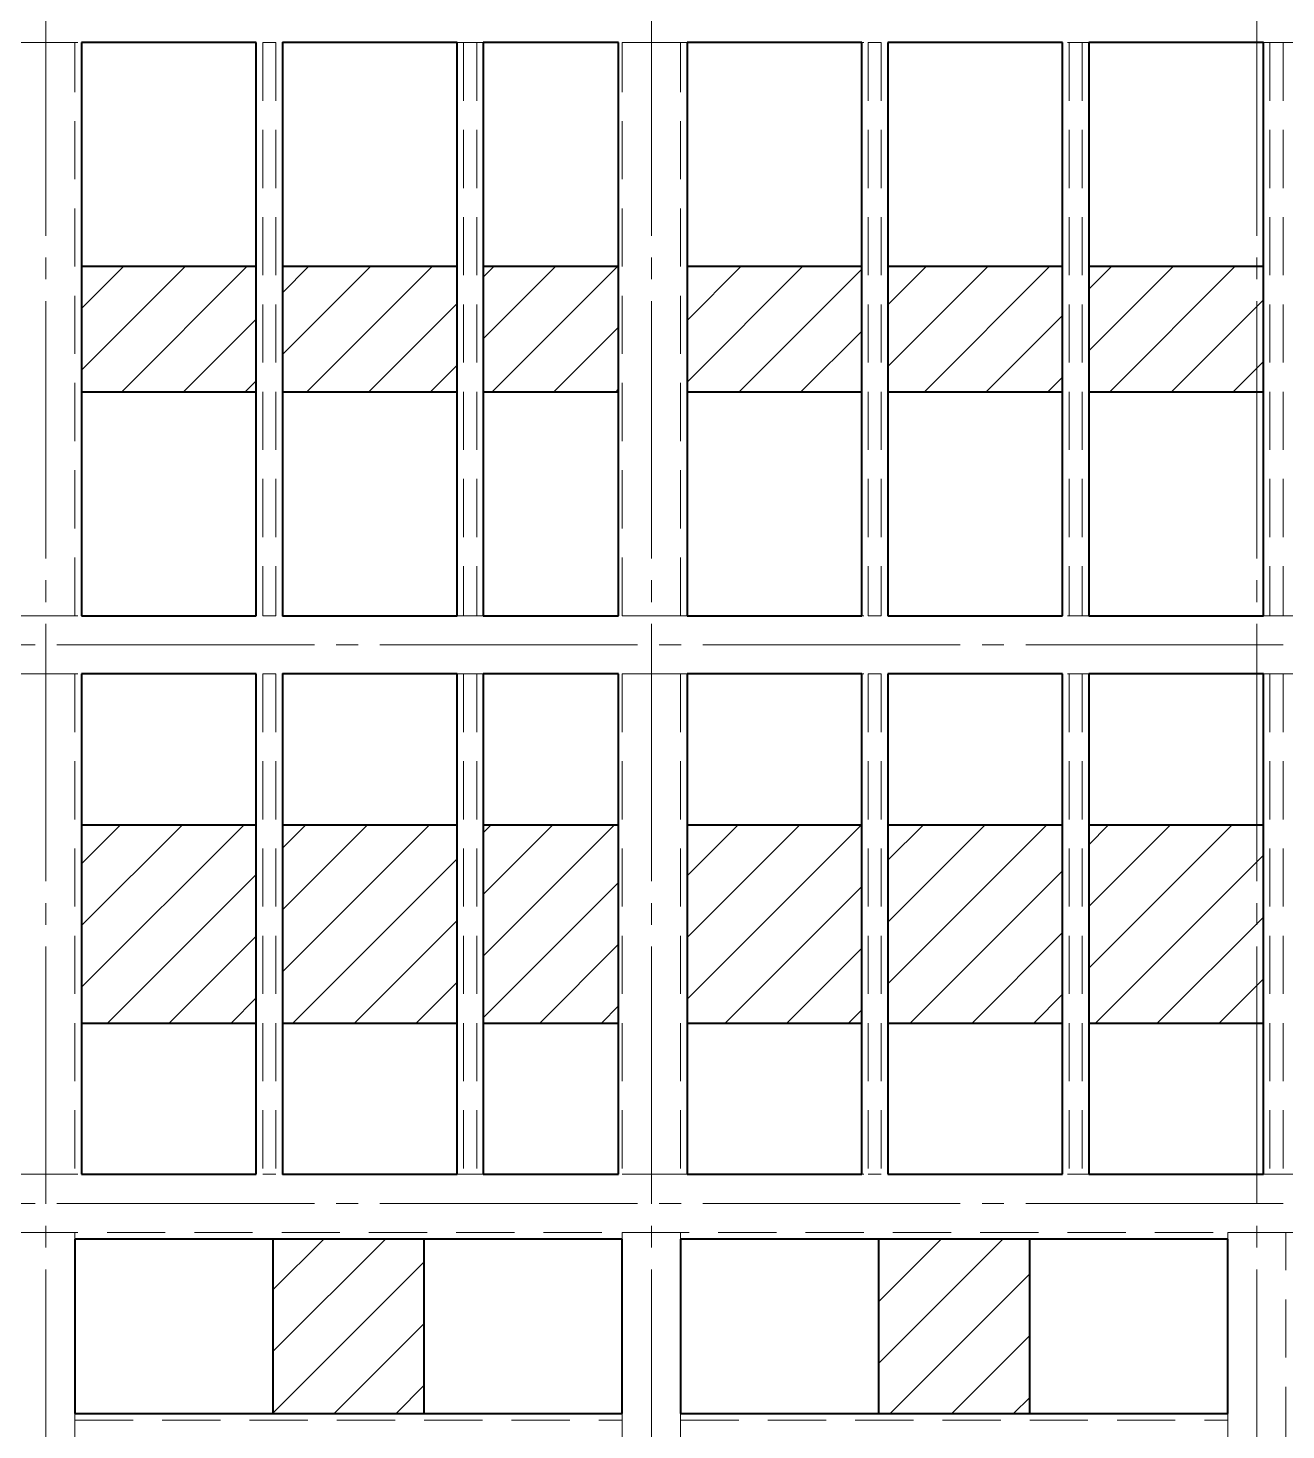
# Model space of a CAD drawing. Header units: millimetres. Extents: x 0 to 6720, y 0 to 297.
# Drawn here: x 1400.5 to 1486.9, y 109.4 to 205.8 of the extents above; entities that cross this region are included whole.
import ezdxf

# ---------------------------------------------------------------- set-up
doc = ezdxf.new("R2010")
doc.units = ezdxf.units.MM
for name, pattern in [('K5LT_AXLED', [22.1875, 17.6875, -1.5, 1.5, -1.5]), ('K5LT_BASIC', [0]), ('K5LT_DASHED', [6, 4, -2])]:
    doc.linetypes.add(name, pattern=pattern)
doc.layers.add('Системный слой', color=7, linetype='Continuous')
pattern_1 = [(45, (0, 0), (-2.1213203, 2.1213203), [])]

# ---------------------------------------------------------------- blocks, each defined once
blk = doc.blocks.new('U72')
at = {"layer": 'Системный слой', "color": 5, "linetype": 'K5LT_BASIC', "lineweight": 40}
for p, q in [((1457.764, 204.802), (1445.764, 204.802)), ((1445.764, 204.802), (1445.764, 180.802)), ((1457.764, 180.802), (1457.764, 204.802)), ((1445.764, 180.802), (1457.764, 180.802))]:
    blk.add_line(p, q, dxfattribs=at)
blk = doc.blocks.new('U73')
at = {"layer": 'Системный слой', "color": 5, "linetype": 'K5LT_BASIC', "lineweight": 40}
for p, q in [((1457.764, 189.402), (1445.764, 189.402)), ((1445.764, 189.402), (1445.764, 165.402)), ((1457.764, 165.402), (1457.764, 189.402)), ((1445.764, 165.402), (1457.764, 165.402))]:
    blk.add_line(p, q, dxfattribs=at)
blk = doc.blocks.new('U74')
at = {"layer": 'Системный слой', "color": 5, "linetype": 'K5LT_BASIC', "lineweight": 40}
for p, q in [((1471.564, 204.802), (1459.564, 204.802)), ((1459.564, 204.802), (1459.564, 180.802)), ((1471.564, 180.802), (1471.564, 204.802)), ((1459.564, 180.802), (1471.564, 180.802))]:
    blk.add_line(p, q, dxfattribs=at)
blk = doc.blocks.new('U75')
at = {"layer": 'Системный слой', "color": 5, "linetype": 'K5LT_BASIC', "lineweight": 40}
for p, q in [((1471.564, 189.402), (1459.564, 189.402)), ((1459.564, 189.402), (1459.564, 165.402)), ((1471.564, 165.402), (1471.564, 189.402)), ((1459.564, 165.402), (1471.564, 165.402))]:
    blk.add_line(p, q, dxfattribs=at)
blk = doc.blocks.new('U76')
at = {"layer": 'Системный слой', "color": 5, "linetype": 'K5LT_BASIC', "lineweight": 40}
for p, q in [((1485.364, 204.802), (1473.364, 204.802)), ((1473.364, 204.802), (1473.364, 180.802)), ((1485.364, 180.802), (1485.364, 204.802)), ((1473.364, 180.802), (1485.364, 180.802))]:
    blk.add_line(p, q, dxfattribs=at)
blk = doc.blocks.new('U77')
at = {"layer": 'Системный слой', "color": 5, "linetype": 'K5LT_BASIC', "lineweight": 40}
for p, q in [((1485.364, 189.402), (1473.364, 189.402)), ((1473.364, 189.402), (1473.364, 165.402)), ((1485.364, 165.402), (1485.364, 189.402)), ((1473.364, 165.402), (1485.364, 165.402))]:
    blk.add_line(p, q, dxfattribs=at)
blk = doc.blocks.new('U84')
at = {"layer": 'Системный слой', "color": 5, "linetype": 'K5LT_BASIC', "lineweight": 40}
for p, q in [((1416.164, 204.802), (1404.164, 204.802)), ((1404.164, 204.802), (1404.164, 180.802)), ((1416.164, 180.802), (1416.164, 204.802)), ((1404.164, 180.802), (1416.164, 180.802))]:
    blk.add_line(p, q, dxfattribs=at)
blk = doc.blocks.new('U85')
at = {"layer": 'Системный слой', "color": 5, "linetype": 'K5LT_BASIC', "lineweight": 40}
for p, q in [((1416.164, 189.402), (1404.164, 189.402)), ((1404.164, 189.402), (1404.164, 165.402)), ((1416.164, 165.402), (1416.164, 189.402)), ((1404.164, 165.402), (1416.164, 165.402))]:
    blk.add_line(p, q, dxfattribs=at)
blk = doc.blocks.new('U86')
at = {"layer": 'Системный слой', "color": 5, "linetype": 'K5LT_BASIC', "lineweight": 40}
for p, q in [((1429.964, 204.802), (1417.964, 204.802)), ((1417.964, 204.802), (1417.964, 180.802)), ((1429.964, 180.802), (1429.964, 204.802)), ((1417.964, 180.802), (1429.964, 180.802))]:
    blk.add_line(p, q, dxfattribs=at)
blk = doc.blocks.new('U87')
at = {"layer": 'Системный слой', "color": 5, "linetype": 'K5LT_BASIC', "lineweight": 40}
for p, q in [((1429.964, 189.402), (1417.964, 189.402)), ((1417.964, 189.402), (1417.964, 165.402)), ((1429.964, 165.402), (1429.964, 189.402)), ((1417.964, 165.402), (1429.964, 165.402))]:
    blk.add_line(p, q, dxfattribs=at)
blk = doc.blocks.new('U96')
at = {"layer": 'Системный слой', "color": 5, "linetype": 'K5LT_BASIC', "lineweight": 40}
for p, q in [((1441.064, 204.802), (1431.764, 204.802)), ((1431.764, 204.802), (1431.764, 180.802)), ((1441.064, 180.802), (1441.064, 204.802)), ((1431.764, 180.802), (1441.064, 180.802))]:
    blk.add_line(p, q, dxfattribs=at)
blk = doc.blocks.new('U97')
at = {"layer": 'Системный слой', "color": 5, "linetype": 'K5LT_BASIC', "lineweight": 40}
for p, q in [((1441.064, 189.402), (1431.764, 189.402)), ((1431.764, 189.402), (1431.764, 165.402)), ((1441.064, 165.402), (1441.064, 189.402)), ((1431.764, 165.402), (1441.064, 165.402))]:
    blk.add_line(p, q, dxfattribs=at)
blk = doc.blocks.new('U106')
at = {"layer": 'Системный слой', "color": 5, "linetype": 'K5LT_BASIC', "lineweight": 40}
for p, q in [((1485.364, 161.402), (1473.364, 161.402)), ((1473.364, 161.402), (1473.364, 137.402)), ((1485.364, 137.402), (1485.364, 161.402)), ((1473.364, 137.402), (1485.364, 137.402))]:
    blk.add_line(p, q, dxfattribs=at)
blk = doc.blocks.new('U107')
at = {"layer": 'Системный слой', "color": 5, "linetype": 'K5LT_BASIC', "lineweight": 40}
for p, q in [((1485.364, 151.002), (1473.364, 151.002)), ((1473.364, 151.002), (1473.364, 127.002)), ((1485.364, 127.002), (1485.364, 151.002)), ((1473.364, 127.002), (1485.364, 127.002))]:
    blk.add_line(p, q, dxfattribs=at)
blk = doc.blocks.new('U108')
at = {"layer": 'Системный слой', "color": 5, "linetype": 'K5LT_BASIC', "lineweight": 40}
for p, q in [((1471.564, 161.402), (1459.564, 161.402)), ((1459.564, 161.402), (1459.564, 137.402)), ((1471.564, 137.402), (1471.564, 161.402)), ((1459.564, 137.402), (1471.564, 137.402))]:
    blk.add_line(p, q, dxfattribs=at)
blk = doc.blocks.new('U109')
at = {"layer": 'Системный слой', "color": 5, "linetype": 'K5LT_BASIC', "lineweight": 40}
for p, q in [((1471.564, 151.002), (1459.564, 151.002)), ((1459.564, 151.002), (1459.564, 127.002)), ((1471.564, 127.002), (1471.564, 151.002)), ((1459.564, 127.002), (1471.564, 127.002))]:
    blk.add_line(p, q, dxfattribs=at)
blk = doc.blocks.new('U110')
at = {"layer": 'Системный слой', "color": 5, "linetype": 'K5LT_BASIC', "lineweight": 40}
for p, q in [((1457.764, 161.402), (1445.764, 161.402)), ((1445.764, 161.402), (1445.764, 137.402)), ((1457.764, 137.402), (1457.764, 161.402)), ((1445.764, 137.402), (1457.764, 137.402))]:
    blk.add_line(p, q, dxfattribs=at)
blk = doc.blocks.new('U111')
at = {"layer": 'Системный слой', "color": 5, "linetype": 'K5LT_BASIC', "lineweight": 40}
for p, q in [((1457.764, 151.002), (1445.764, 151.002)), ((1445.764, 151.002), (1445.764, 127.002)), ((1457.764, 127.002), (1457.764, 151.002)), ((1445.764, 127.002), (1457.764, 127.002))]:
    blk.add_line(p, q, dxfattribs=at)
blk = doc.blocks.new('U112')
at = {"layer": 'Системный слой', "color": 5, "linetype": 'K5LT_BASIC', "lineweight": 40}
for p, q in [((1429.964, 161.402), (1417.964, 161.402)), ((1417.964, 161.402), (1417.964, 137.402)), ((1429.964, 137.402), (1429.964, 161.402)), ((1417.964, 137.402), (1429.964, 137.402))]:
    blk.add_line(p, q, dxfattribs=at)
blk = doc.blocks.new('U113')
at = {"layer": 'Системный слой', "color": 5, "linetype": 'K5LT_BASIC', "lineweight": 40}
for p, q in [((1429.964, 151.002), (1417.964, 151.002)), ((1417.964, 151.002), (1417.964, 127.002)), ((1429.964, 127.002), (1429.964, 151.002)), ((1417.964, 127.002), (1429.964, 127.002))]:
    blk.add_line(p, q, dxfattribs=at)
blk = doc.blocks.new('U114')
at = {"layer": 'Системный слой', "color": 5, "linetype": 'K5LT_BASIC', "lineweight": 40}
for p, q in [((1416.164, 161.402), (1404.164, 161.402)), ((1404.164, 161.402), (1404.164, 137.402)), ((1416.164, 137.402), (1416.164, 161.402)), ((1404.164, 137.402), (1416.164, 137.402))]:
    blk.add_line(p, q, dxfattribs=at)
blk = doc.blocks.new('U115')
at = {"layer": 'Системный слой', "color": 5, "linetype": 'K5LT_BASIC', "lineweight": 40}
for p, q in [((1416.164, 151.002), (1404.164, 151.002)), ((1404.164, 151.002), (1404.164, 127.002)), ((1416.164, 127.002), (1416.164, 151.002)), ((1404.164, 127.002), (1416.164, 127.002))]:
    blk.add_line(p, q, dxfattribs=at)
blk = doc.blocks.new('U126')
at = {"layer": 'Системный слой', "color": 5, "linetype": 'K5LT_BASIC', "lineweight": 40}
for p, q in [((1441.064, 161.402), (1431.764, 161.402)), ((1431.764, 161.402), (1431.764, 137.402)), ((1441.064, 137.402), (1441.064, 161.402)), ((1431.764, 137.402), (1441.064, 137.402))]:
    blk.add_line(p, q, dxfattribs=at)
blk = doc.blocks.new('U127')
at = {"layer": 'Системный слой', "color": 5, "linetype": 'K5LT_BASIC', "lineweight": 40}
for p, q in [((1441.064, 151.002), (1431.764, 151.002)), ((1431.764, 151.002), (1431.764, 127.002)), ((1441.064, 127.002), (1441.064, 151.002)), ((1431.764, 127.002), (1441.064, 127.002))]:
    blk.add_line(p, q, dxfattribs=at)
blk = doc.blocks.new('U141')
at = {"layer": 'Системный слой', "color": 5, "linetype": 'K5LT_BASIC', "lineweight": 40}
for p, q in [((1427.714, 122.552), (1403.714, 122.552)), ((1403.714, 122.552), (1403.714, 110.552)), ((1427.714, 110.552), (1427.714, 122.552)), ((1403.714, 110.552), (1427.714, 110.552))]:
    blk.add_line(p, q, dxfattribs=at)
blk = doc.blocks.new('U142')
at = {"layer": 'Системный слой', "color": 5, "linetype": 'K5LT_BASIC', "lineweight": 40}
for p, q in [((1441.314, 122.552), (1417.314, 122.552)), ((1417.314, 122.552), (1417.314, 110.552)), ((1441.314, 110.552), (1441.314, 122.552)), ((1417.314, 110.552), (1441.314, 110.552))]:
    blk.add_line(p, q, dxfattribs=at)
blk = doc.blocks.new('U151')
at = {"layer": 'Системный слой', "color": 5, "linetype": 'K5LT_BASIC', "lineweight": 40}
for p, q in [((1469.314, 122.552), (1445.314, 122.552)), ((1445.314, 122.552), (1445.314, 110.552)), ((1469.314, 110.552), (1469.314, 122.552)), ((1445.314, 110.552), (1469.314, 110.552))]:
    blk.add_line(p, q, dxfattribs=at)
blk = doc.blocks.new('U152')
at = {"layer": 'Системный слой', "color": 5, "linetype": 'K5LT_BASIC', "lineweight": 40}
for p, q in [((1482.914, 122.552), (1458.914, 122.552)), ((1458.914, 122.552), (1458.914, 110.552)), ((1482.914, 110.552), (1482.914, 122.552)), ((1458.914, 110.552), (1482.914, 110.552))]:
    blk.add_line(p, q, dxfattribs=at)
blk = doc.blocks.new('U222')
at = {"layer": 'Системный слой', "color": 7, "linetype": 'K5LT_DASHED', "lineweight": 18}
for p, q in [((1333.914, 204.802), (1528.514, 204.802)), ((1403.714, 204.802), (1399.714, 204.802)), ((1403.714, 165.402), (1403.714, 204.802)), ((1441.314, 165.402), (1441.314, 204.802)), ((1445.314, 204.802), (1441.314, 204.802)), ((1445.314, 165.402), (1445.314, 204.802)), ((1333.914, 165.402), (1528.514, 165.402)), ((1403.714, 165.402), (1399.714, 165.402)), ((1445.314, 165.402), (1441.314, 165.402)), ((1333.914, 161.402), (1528.514, 161.402)), ((1403.714, 161.402), (1399.714, 161.402)), ((1403.714, 161.402), (1403.714, 127.002)), ((1445.314, 161.402), (1441.314, 161.402)), ((1441.314, 161.402), (1441.314, 127.002)), ((1445.314, 161.402), (1445.314, 127.002)), ((1333.914, 127.002), (1528.514, 127.002)), ((1403.714, 127.002), (1399.714, 127.002)), ((1445.314, 127.002), (1441.314, 127.002)), ((1333.914, 123.002), (1528.514, 123.002)), ((1403.714, 123.002), (1399.714, 123.002)), ((1403.714, 123.002), (1403.714, 87.402)), ((1441.314, 60.402), (1441.314, 123.002)), ((1445.314, 123.002), (1441.314, 123.002)), ((1445.314, 60.402), (1445.314, 123.002)), ((1482.914, 60.402), (1482.914, 123.002)), ((1486.914, 123.002), (1482.914, 123.002)), ((1486.914, 60.402), (1486.914, 123.002))]:
    blk.add_line(p, q, dxfattribs=at)
blk = doc.blocks.new('U223')
at = {"layer": 'Системный слой', "color": 7, "linetype": 'K5LT_DASHED', "lineweight": 18}
for p, q in [((1416.614, 204.802), (1416.614, 165.402)), ((1416.614, 204.802), (1417.514, 204.802)), ((1417.514, 204.802), (1417.514, 165.402)), ((1430.414, 204.802), (1430.414, 165.402)), ((1430.414, 204.802), (1431.314, 204.802)), ((1431.314, 204.802), (1431.314, 165.402)), ((1458.214, 204.802), (1458.214, 165.402)), ((1458.214, 204.802), (1459.114, 204.802)), ((1459.114, 204.802), (1459.114, 165.402)), ((1472.014, 204.802), (1472.014, 165.402)), ((1472.014, 204.802), (1472.914, 204.802)), ((1472.914, 204.802), (1472.914, 165.402)), ((1485.814, 204.802), (1485.814, 165.402)), ((1485.814, 204.802), (1486.714, 204.802)), ((1486.714, 204.802), (1486.714, 165.402)), ((1416.614, 165.402), (1417.514, 165.402)), ((1430.414, 165.402), (1431.314, 165.402)), ((1458.214, 165.402), (1459.114, 165.402)), ((1472.014, 165.402), (1472.914, 165.402)), ((1485.814, 165.402), (1486.714, 165.402)), ((1416.614, 161.402), (1416.614, 127.002)), ((1416.614, 161.402), (1417.514, 161.402)), ((1417.514, 161.402), (1417.514, 127.002)), ((1430.414, 161.402), (1430.414, 127.002)), ((1430.414, 161.402), (1431.314, 161.402)), ((1431.314, 161.402), (1431.314, 127.002)), ((1458.214, 161.402), (1458.214, 127.002)), ((1458.214, 161.402), (1459.114, 161.402)), ((1459.114, 161.402), (1459.114, 127.002)), ((1472.014, 161.402), (1472.014, 127.002)), ((1472.014, 161.402), (1472.914, 161.402)), ((1472.914, 161.402), (1472.914, 127.002)), ((1485.814, 161.402), (1485.814, 127.002)), ((1485.814, 161.402), (1486.714, 161.402)), ((1486.714, 161.402), (1486.714, 127.002)), ((1416.614, 127.002), (1417.514, 127.002)), ((1430.414, 127.002), (1431.314, 127.002)), ((1458.214, 127.002), (1459.114, 127.002)), ((1472.014, 127.002), (1472.914, 127.002)), ((1485.814, 127.002), (1486.714, 127.002)), ((1403.714, 109.202), (1403.714, 110.102)), ((1403.714, 110.102), (1441.314, 110.102)), ((1441.314, 109.202), (1441.314, 110.102)), ((1445.314, 109.202), (1445.314, 110.102)), ((1445.314, 110.102), (1482.914, 110.102)), ((1482.914, 109.202), (1482.914, 110.102))]:
    blk.add_line(p, q, dxfattribs=at)
blk = doc.blocks.new('U227')
at = {"layer": 'Системный слой', "color": 30, "linetype": 'K5LT_AXLED', "lineweight": 18}
blk.add_line((1335.914, 125.002), (1526.514, 125.002), dxfattribs=at)
blk = doc.blocks.new('U228')
at = {"layer": 'Системный слой', "color": 30, "linetype": 'K5LT_AXLED', "lineweight": 18}
blk.add_line((1335.914, 163.402), (1526.514, 163.402), dxfattribs=at)
blk = doc.blocks.new('U233')
at = {"layer": 'Системный слой', "color": 30, "linetype": 'K5LT_AXLED', "lineweight": 18}
blk.add_line((1401.714, 58.402), (1401.714, 250.202), dxfattribs=at)
blk = doc.blocks.new('U234')
at = {"layer": 'Системный слой', "color": 30, "linetype": 'K5LT_AXLED', "lineweight": 18}
blk.add_line((1443.314, 58.402), (1443.314, 250.202), dxfattribs=at)
blk = doc.blocks.new('U235')
at = {"layer": 'Системный слой', "color": 30, "linetype": 'K5LT_AXLED', "lineweight": 18}
blk.add_line((1484.914, 58.402), (1484.914, 250.202), dxfattribs=at)
blk = doc.blocks.new('U224')
at = {"layer": 'Системный слой'}
for name in ['U233', 'U234', 'U235', 'U228', 'U227']:
    blk.add_blockref(name, (0, 0), dxfattribs=at)

msp = doc.modelspace()

# ---------------------------------------------------------------- hatches: boundary and pattern name
at = {"layer": 'Системный слой'}
h = msp.add_hatch(dxfattribs=at)
h.set_pattern_fill('', angle=45, style=0, pattern_type=0)
h.set_pattern_definition(pattern_1)
h.paths.add_polyline_path([(1404.16417, 180.80196), (1416.16417, 180.80196), (1416.16417, 189.40196), (1404.16417, 189.40196)])
h = msp.add_hatch(dxfattribs=at)
h.set_pattern_fill('', angle=45, style=0, pattern_type=0)
h.set_pattern_definition(pattern_1)
h.paths.add_polyline_path([(1417.96417, 180.80197), (1429.96417, 180.80197), (1429.96417, 189.40197), (1417.96417, 189.40197)])
h = msp.add_hatch(dxfattribs=at)
h.set_pattern_fill('', angle=45, style=0, pattern_type=0)
h.set_pattern_definition(pattern_1)
h.paths.add_polyline_path([(1431.76418, 180.80197), (1441.06417, 180.80197), (1441.06417, 189.40197), (1431.76418, 189.40197)])
h = msp.add_hatch(dxfattribs=at)
h.set_pattern_fill('', angle=45, style=0, pattern_type=0)
h.set_pattern_definition(pattern_1)
h.paths.add_polyline_path([(1445.76417, 180.80196), (1457.76417, 180.80196), (1457.76417, 189.40196), (1445.76417, 189.40196)])
h = msp.add_hatch(dxfattribs=at)
h.set_pattern_fill('', angle=45, style=0, pattern_type=0)
h.set_pattern_definition(pattern_1)
h.paths.add_polyline_path([(1459.56417, 180.80197), (1471.56417, 180.80197), (1471.56417, 189.40197), (1459.56417, 189.40197)])
h = msp.add_hatch(dxfattribs=at)
h.set_pattern_fill('', angle=45, style=0, pattern_type=0)
h.set_pattern_definition(pattern_1)
h.paths.add_polyline_path([(1473.36416, 180.80196), (1485.36416, 180.80196), (1485.36416, 189.40196), (1473.36416, 189.40196)])
h = msp.add_hatch(dxfattribs=at)
h.set_pattern_fill('', angle=45, style=0, pattern_type=0)
h.set_pattern_definition(pattern_1)
h.paths.add_polyline_path([(1404.16418, 137.40197), (1416.16418, 137.40197), (1416.16418, 151.00197), (1404.16418, 151.00197)])
h = msp.add_hatch(dxfattribs=at)
h.set_pattern_fill('', angle=45, style=0, pattern_type=0)
h.set_pattern_definition(pattern_1)
h.paths.add_polyline_path([(1417.96419, 137.40197), (1429.96419, 137.40197), (1429.96419, 151.00197), (1417.96419, 151.00197)])
h = msp.add_hatch(dxfattribs=at)
h.set_pattern_fill('', angle=45, style=0, pattern_type=0)
h.set_pattern_definition(pattern_1)
h.paths.add_polyline_path([(1431.76418, 137.40197), (1441.06417, 137.40197), (1441.06417, 151.00196), (1431.76418, 151.00196)])
h = msp.add_hatch(dxfattribs=at)
h.set_pattern_fill('', angle=45, style=0, pattern_type=0)
h.set_pattern_definition(pattern_1)
h.paths.add_polyline_path([(1445.76418, 137.40197), (1457.76418, 137.40197), (1457.76418, 151.00197), (1445.76418, 151.00197)])
h = msp.add_hatch(dxfattribs=at)
h.set_pattern_fill('', angle=45, style=0, pattern_type=0)
h.set_pattern_definition(pattern_1)
h.paths.add_polyline_path([(1459.56419, 137.40197), (1471.56419, 137.40197), (1471.56419, 151.00197), (1459.56419, 151.00197)])
h = msp.add_hatch(dxfattribs=at)
h.set_pattern_fill('', angle=45, style=0, pattern_type=0)
h.set_pattern_definition(pattern_1)
h.paths.add_polyline_path([(1473.36418, 137.40197), (1485.36418, 137.40197), (1485.36418, 151.00197), (1473.36418, 151.00197)])
h = msp.add_hatch(dxfattribs=at)
h.set_pattern_fill('', angle=45, style=0, pattern_type=0)
h.set_pattern_definition(pattern_1)
h.paths.add_polyline_path([(1427.71417, 110.55197), (1427.71417, 122.55197), (1417.31417, 122.55197), (1417.31417, 110.55197)])
h = msp.add_hatch(dxfattribs=at)
h.set_pattern_fill('', angle=45, style=0, pattern_type=0)
h.set_pattern_definition(pattern_1)
h.paths.add_polyline_path([(1469.31417, 110.55198), (1469.31417, 122.55198), (1458.91417, 122.55198), (1458.91417, 110.55198)])

# ---------------------------------------------------------------- block references
for name in ['U224', 'U222', 'U223', 'U84', 'U86', 'U96', 'U72', 'U74', 'U76', 'U85', 'U87', 'U97', 'U73', 'U75', 'U77', 'U114', 'U112', 'U126', 'U110', 'U108', 'U106', 'U115', 'U113', 'U127', 'U111', 'U109', 'U107', 'U141', 'U142', 'U151', 'U152']:
    msp.add_blockref(name, (0, 0), dxfattribs=at)

doc.saveas('drawing.dxf')
